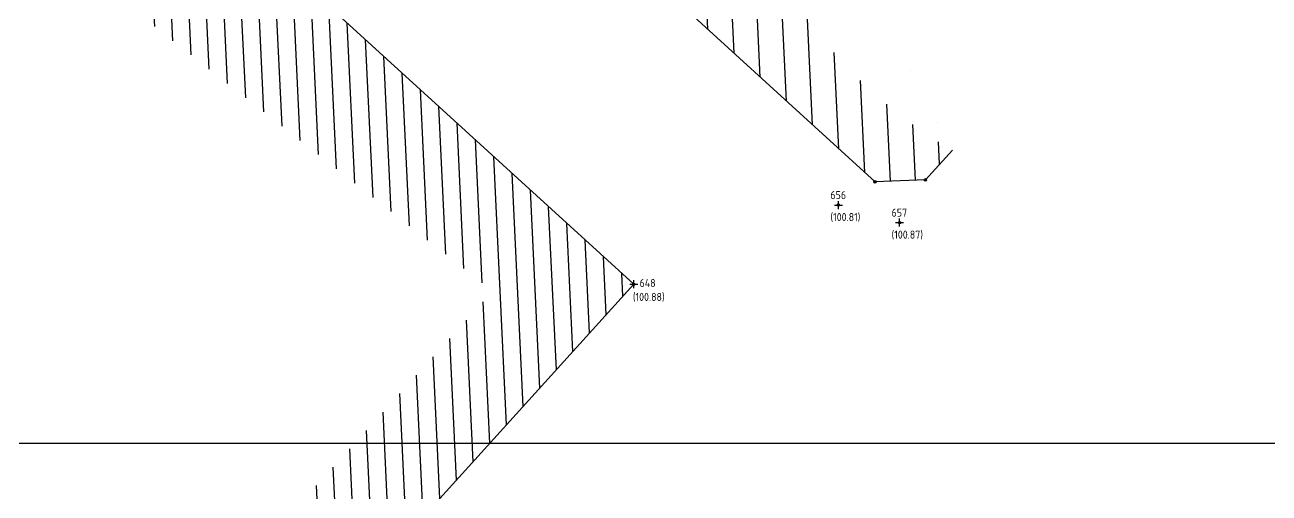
# Model space of a CAD drawing. Extents: x 9555 to 11275, y -8412 to -6382.
# Drawn here: x 10053.6 to 10115.8, y -8149.5 to -8126.1 of the extents above; entities that cross this region are included whole.
import ezdxf

# ---------------------------------------------------------------- set-up
doc = ezdxf.new("R2010")
doc.units = 0
doc.header["$MEASUREMENT"] = 0
doc.header["$XCLIPFRAME"] = 2
doc.header["$PDMODE"] = 33
doc.header["$PDSIZE"] = 0.12
doc.layers.get('0').update_dxf_attribs({"color": 53, "lineweight": 50})
for name, color, linetype in [('02_CAT', 7, 'Continuous'), ('GEI-Nome_P', 6, 'Continuous'), ('GEI-Punti', 7, 'Continuous'), ('Gei-Punti_3D', 3, 'Continuous'), ('GEI-Quote_P', 3, 'Continuous'), ('GEI-Simboli', 6, 'Continuous'), ('Immagine', 181, 'Continuous'), ('Ril-Fabbr_Retino', 8, 'Continuous')]:
    doc.layers.add(name, color=color, linetype=linetype)
doc.layers.add('Ril-Fabbr', color=9, linetype='Continuous', lineweight=30)
doc.styles.get("Standard").update_dxf_attribs({"font": 'isocp.shx'})
picture_1 = doc.add_image_def('image2.png', size_in_pixel=(4950, 3510))
picture_2 = doc.add_image_def('image3.png', size_in_pixel=(3510, 4950))

# ---------------------------------------------------------------- blocks, each defined once
blk = doc.blocks.new('-Fgl. 957E Estratto Foglio Intero_PostFR2')
at = {"layer": 'Immagine'}
image = blk.add_image(picture_1, insert=(9917.284, -8422.509), size_in_units=(838.183, 594.348), rotation=0.00109, dxfattribs=at)
image.set_boundary_path([(308.756, 193.629), (4680.161, 3410.458)])
image.dxf.flags = 15
blk = doc.blocks.new('-Fgl. 958 Estratto Foglio Intero_PostFR3')
at = {"layer": 'Immagine'}
image = blk.add_image(picture_2, insert=(9716.786, -8308.175), size_in_units=(1485.814, 2095.379), rotation=-0.001044, dxfattribs=at)
image.set_boundary_path([(486.986, 415.0435), (2987.88, 4584.8433)])
image.dxf.flags = 15
blk = doc.blocks.new('- Fogli_Unione (Estratti_20043_SpostatoComeAll.957E_SuRIL_PostFR1-FR2-FR3 (2021-02-08)')
for name in ['-Fgl. 958 Estratto Foglio Intero_PostFR3', '-Fgl. 957E Estratto Foglio Intero_PostFR2']:
    blk.add_blockref(name, (0, 0))
blk = doc.blocks.new('2493-1_PostFRAZ')
at = {"layer": '02_CAT'}
blk.add_blockref('- Fogli_Unione (Estratti_20043_SpostatoComeAll.957E_SuRIL_PostFR1-FR2-FR3 (2021-02-08)', (2.401, 6.764), dxfattribs=at)

msp = doc.modelspace()

# ---------------------------------------------------------------- hatches: boundary and pattern name
at = {"layer": 'Ril-Fabbr_Retino'}
h = msp.add_hatch(dxfattribs=at)
h.set_pattern_fill('ANSI31', color=256, scale=7, angle=47.7, style=2)
h.paths.add_polyline_path([(10084.042, -8139.085), (10042.29, -8101.035), (10036.296, -8107.567), (10076.99, -8139.424), (10041.384, -8178.753), (10003.258, -8144.015), (9999.896, -8147.716), (10041.724, -8185.828)])
h.paths.add_polyline_path([(10000.366, -8147.886), (10000.626, -8147.886), (10000.626, -8147.346), (10000.366, -8147.346)], flags=16)
h.paths.add_polyline_path([(10075.512, -8176.775), (10077.093, -8176.775), (10077.093, -8176.115), (10075.512, -8176.115)], flags=17)
h = msp.add_hatch(dxfattribs=at)
h.set_pattern_fill('ANSI31', color=256, scale=10, angle=47.7, style=2)
edge = h.paths.add_edge_path()
edge.add_line((10088.313, -8110.274), (10082.243, -8104.784))
edge.add_line((10082.243, -8104.784), (10074.056, -8113.845))
edge.add_line((10074.056, -8113.845), (10096.107, -8133.963))
edge.add_line((10096.107, -8133.963), (10098.625, -8133.864))
edge.add_line((10098.625, -8133.864), (10099.971, -8132.386))
edge.add_arc((10111.889, -8111.973), 23.637, 175.87818, 239.72192, ccw=False)

# ---------------------------------------------------------------- linework, layer by layer
at = {"layer": 'GEI-Punti'}
for p in [(10096.107, -8133.963), (10098.625, -8133.864), (10084.042, -8139.085)]:
    msp.add_point(p, dxfattribs=at)
at = {"layer": 'Gei-Punti_3D'}
for p in [(10094.274, -8135.125, 100.811), (10097.332, -8136.004, 100.871), (10084.042, -8139.085, 100.88)]:
    msp.add_point(p, dxfattribs=at)
at = {"layer": 'GEI-Simboli'}
for p, q in [((10094.274, -8135.325), (10094.274, -8134.925)), ((10094.074, -8135.125), (10094.474, -8135.125)), ((10097.132, -8136.004), (10097.532, -8136.004)), ((10097.332, -8136.204), (10097.332, -8135.804)), ((10083.842, -8139.085), (10084.242, -8139.085)), ((10084.042, -8139.285), (10084.042, -8138.885))]:
    msp.add_line(p, q, dxfattribs=at)
at = {"layer": 'Ril-Fabbr'}
for points in [[(10003.258, -8144.015), (9999.896, -8147.716), (10041.724, -8185.828), (10084.042, -8139.085), (10042.29, -8101.035), (10036.296, -8107.567)], [(10099.971, -8132.386), (10098.625, -8133.864), (10096.107, -8133.963), (10074.056, -8113.845), (10082.243, -8104.784), (10088.313, -8110.274)]]:
    msp.add_lwpolyline(points, dxfattribs=at)

# ---------------------------------------------------------------- block references
at = {"layer": '02_CAT'}
msp.add_blockref('2493-1_PostFRAZ', (0, 0), dxfattribs=at)

# ---------------------------------------------------------------- texts
at = {"layer": 'GEI-Nome_P'}
for s, p in [('656', (10093.874, -8134.825)), ('657', (10096.932, -8135.704)), ('648', (10084.333, -8139.224))]:
    msp.add_text(s, height=0.4, dxfattribs=at).set_placement(p)
at = {"layer": 'GEI-Quote_P'}
for s, p in [('(100.81)', (10093.874, -8135.925)), ('(100.87)', (10096.932, -8136.804)), ('(100.88)', (10083.996, -8139.919))]:
    msp.add_text(s, height=0.4, dxfattribs=at).set_placement(p)

doc.saveas('drawing.dxf')
